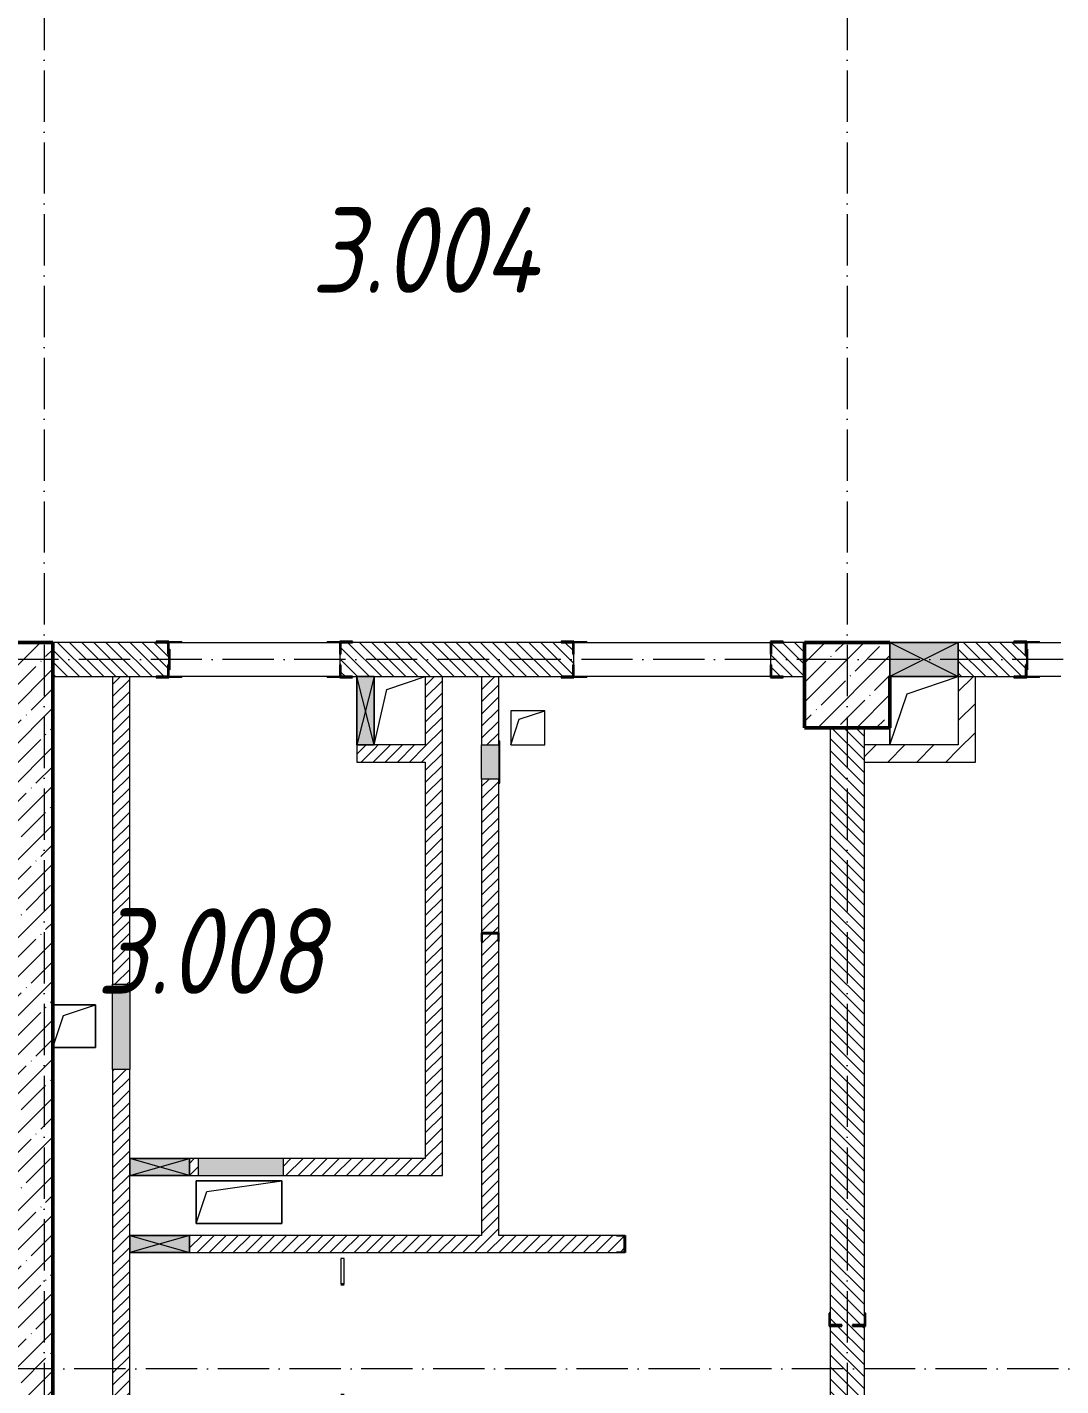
# Model space of a CAD drawing. Header units: millimetres. Extents: x -213536 to 1564669, y -45299 to 942238.
# Drawn here: x 155579 to 161629, y 517847 to 525797 of the extents above; entities that cross this region are included whole.
import ezdxf

# ---------------------------------------------------------------- set-up
doc = ezdxf.new("R2010")
doc.units = ezdxf.units.MM
doc.linetypes.add('50_200_ШТРИХ_1Т_ш5_п1_п1_', pattern=[700, 500, -100, 0, -100])
for name, color, linetype, lineweight in [('A-DETL-GENF-OTLN', 7, 'Continuous', 9), ('A-DOOR-OPNG-MCUT', 7, 'Continuous', 35), ('A-FLOR-____-OTLN', 7, 'Continuous', 9), ('A-GENM-____-MCUT', 7, 'Continuous', 25), ('A-GENM-____-OTLN', 7, 'Continuous', 9), ('A-GENM-____-OTLN-1', 7, 'Continuous', 25), ('A-GLAZ-____-OTLN', 7, 'Continuous', 9), ('A-WALL-____-MCUT', 7, 'Continuous', 13), ('A-WALL-____-MCUT-2', 7, 'Continuous', 50), ('A-WALL-____-PATT-1', 7, 'Continuous', 9), ('A-WALL-FNSH-MCUT-1', 7, 'Continuous', 9), ('I-WALL-____-OTLN', 7, 'Continuous', 9), ('S-COLS-____-MCUT', 7, 'Continuous', 50), ('S-COLS-____-OTLN', 7, 'Continuous', 9), ('S-GRID-____-OTLN-1', 7, '50_200_ШТРИХ_1Т_ш5_п1_п1_', 9), ('Марки помещений', 7, 'Continuous', 9)]:
    doc.layers.add(name, color=color, linetype=linetype, lineweight=lineweight)
doc.layers.add('A-DOOR-____-OTLN-1', color=7, linetype='Continuous', lineweight=9, true_color=0xffffff)
doc.layers.add('A-GLAZ-____-OTLN-1', color=7, linetype='Continuous', lineweight=9, true_color=0xc0c0c0)
doc.styles.add('ISOCPEUR_I_2', font='isocpeui.ttf', dxfattribs={"width": 0.85, "height": 2.3})
pattern_1 = [(135, (142429.057, 459015.94), (-35.35534, -35.35534), [])]
pattern_2 = [(45, (142429.057, 459015.94), (-35.35534, 35.35534), [])]
pattern_3 = [(45, (142429.06, 459015.94), (-84.85281, 84.85281), [])]

# ---------------------------------------------------------------- blocks, each defined once
blk = doc.blocks.new('BSC_Колонна _Прямоугольная - 500х500-V31-АР1_План отверстий 3 этажа в осях 1-64_Ю-ЯЯ')
at = {"layer": 'S-COLS-____-OTLN'}
h = blk.add_hatch(dxfattribs=at)
h.set_pattern_fill('FP_38', color=256, style=0, pattern_type=2)
h.set_pattern_definition([(45, (-17950, -62931.04), (-114.04925, 114.04925), []), (45, (-17835.95, -62931.04), (-114.04925, 114.04925), [201.613, -40.323, 3.353, -36.97])])
h.paths.add_polyline_path([(-250, -250), (250, -250), (250, 250), (-250, 250), (-250, 50)], flags=0)
at = {"layer": 'S-COLS-____-MCUT'}
for p, q in [((250, 250), (-250, 250)), ((-250, 250), (-250, -250)), ((250, -250), (250, 50)), ((-250, -250), (250, -250))]:
    blk.add_line(p, q, dxfattribs=at)
blk = doc.blocks.new('DOR_ДУ_распашная__1Ст_Прямоугольная_ШЕР - Вн_650х2100h_Кабинки С_у-18405741-АР1_План отверстий 3 этажа в осях 1-64_Ю-ЯЯ')
at = {"layer": 'A-DOOR-OPNG-MCUT'}
for p, q in [((-325, -10), (-325, 10)), ((325, 10), (325, -10))]:
    blk.add_line(p, q, dxfattribs=at)
blk = doc.blocks.new('154_Стойка_СКБ_Уголок - СМ-2480_200-28346303-АР1_План отверстий 3 этажа в осях 1-64_Ю-ЯЯ')
at = {"layer": 'A-GENM-____-MCUT'}
for p, q in [((125, 156), (125, 81)), ((200, 156), (125, 156)), ((125, 81), (131, 81)), ((131, 81), (131, 150)), ((131, 150), (200, 150)), ((200, 150), (200, 156)), ((131, 19), (125, 19)), ((125, 19), (125, -56)), ((131, -50), (131, 19)), ((125, -56), (200, -56)), ((200, -50), (131, -50)), ((200, -56), (200, -50))]:
    blk.add_line(p, q, dxfattribs=at)
blk = doc.blocks.new('Стойка_Влож_Полоса боковая - Полоса-V164-АР1_План отверстий 3 этажа в осях 1-64_Ю-ЯЯ')
at = {"layer": 'A-GENM-____-OTLN'}
for p, q in [((-5, 60), (0, 60)), ((-5, -60), (-5, 60)), ((0, 31), (0, -31)), ((0, -60), (-5, -60))]:
    blk.add_line(p, q, dxfattribs=at)
blk = doc.blocks.new('154_Стойка_СКБ_Уголок - СМ-2180_200-28268025-АР1_План отверстий 3 этажа в осях 1-64_Ю-ЯЯ')
at = {"layer": 'A-GENM-____-MCUT'}
for p, q in [((125, 156), (125, 81)), ((200, 156), (125, 156)), ((125, 81), (131, 81)), ((131, 81), (131, 150)), ((131, 150), (200, 150)), ((200, 150), (200, 156)), ((131, 19), (125, 19)), ((125, 19), (125, -56)), ((131, -50), (131, 19)), ((125, -56), (200, -56)), ((200, -50), (131, -50)), ((200, -56), (200, -50))]:
    blk.add_line(p, q, dxfattribs=at)
blk = doc.blocks.new('Стойка_Влож_Уголок_Опорный - Уголок-28213941-АР1_План отверстий 3 этажа в осях 1-64_Ю-ЯЯ')
at = {"layer": 'A-GENM-____-OTLN'}
for p, q in [((-212, -6), (-212, 0)), ((0, 0), (0, -6)), ((-212, -75), (-212, -6)), ((-212, -6), (-206, -6)), ((-212, -75), (-206, -75)), ((-6, -6), (0, -6)), ((-6, -75), (0, -75)), ((0, -6), (0, -75))]:
    blk.add_line(p, q, dxfattribs=at)
blk = doc.blocks.new('Стойка_Влож_Полоса боковая - Полоса-28213942-АР1_План отверстий 3 этажа в осях 1-64_Ю-ЯЯ')
at = {"layer": 'A-GENM-____-OTLN'}
for p, q in [((-5, 60), (0, 60)), ((-5, -60), (-5, 60)), ((0, -60), (-5, -60))]:
    blk.add_line(p, q, dxfattribs=at)
blk = doc.blocks.new('Фахверк_СКБ_Уголок - 200_3960_зеркало-28268689-АР1_План отверстий 3 этажа в осях 1-64_Ю-ЯЯ')
at = {"layer": 'A-GENM-____-MCUT'}
for p, q in [((200, 156), (125, 156)), ((125, 156), (125, 81)), ((125, 81), (131, 81)), ((131, 81), (131, 150)), ((131, 150), (200, 150)), ((200, 150), (200, 156)), ((131, 19), (125, 19)), ((125, 19), (125, -56)), ((131, -50), (131, 19)), ((125, -56), (200, -56)), ((200, -50), (131, -50)), ((200, -56), (200, -50))]:
    blk.add_line(p, q, dxfattribs=at)
blk = doc.blocks.new('Фахверк_СКБ_Уголок - 200_3550-28187522-АР1_План отверстий 3 этажа в осях 1-64_Ю-ЯЯ')
at = {"layer": 'A-GENM-____-MCUT'}
for p, q in [((125, 156), (50, 156)), ((50, 156), (50, 150)), ((50, 150), (119, 150)), ((119, 150), (119, 81)), ((119, 81), (125, 81)), ((125, 81), (125, 156)), ((125, 19), (119, 19)), ((119, 19), (119, -50)), ((125, -56), (125, 19)), ((119, -50), (50, -50)), ((50, -50), (50, -56)), ((50, -56), (125, -56))]:
    blk.add_line(p, q, dxfattribs=at)
blk = doc.blocks.new('154_Фахверк_СКБ_Швеллер - Тип_100_3960-28336563-АР1_План отверстий 3 этажа в осях 1-64_Ю-ЯЯ')
at = {"layer": 'A-GENM-____-MCUT'}
for p, q in [((125, 50), (175, 50)), ((125, -50), (125, 50)), ((128, 47), (128, -47)), ((175, 47), (128, 47)), ((175, 50), (175, 47)), ((175, -50), (125, -50)), ((128, -47), (175, -47)), ((175, -47), (175, -50))]:
    blk.add_line(p, q, dxfattribs=at)
blk = doc.blocks.new('154_Фахверк_СКБ_Швеллер - Тип_100_3960-28737914-АР1_План отверстий 3 этажа в осях 1-64_Ю-ЯЯ')
at = {"layer": 'A-GENM-____-MCUT'}
for p, q in [((175, 50), (125, 50)), ((125, 50), (125, -50)), ((128, 47), (175, 47)), ((128, -47), (128, 47)), ((175, 47), (175, 50)), ((125, -50), (175, -50)), ((175, -47), (128, -47)), ((175, -50), (175, -47))]:
    blk.add_line(p, q, dxfattribs=at)
blk = doc.blocks.new('AR_Отверстие Ниша - Лючок-32402626-АР1_План отверстий 3 этажа в осях 1-64_Ю-ЯЯ')
at = {"layer": 'A-GLAZ-____-OTLN'}
blk.add_hatch(color=256, dxfattribs=at).paths.add_polyline_path([(100, 50), (-100, 50), (-100, -50), (100, -50), (100, 33.2)], flags=0)
for p, q in [((-100, 50), (100, 50)), ((-100, -50), (-100, 50)), ((100, 50), (100, -50)), ((100, -50), (-100, -50))]:
    blk.add_line(p, q, dxfattribs=at)
blk = doc.blocks.new('Л_Общий_Лючок - Лючок-29753268-АР1_План отверстий 3 этажа в осях 1-64_Ю-ЯЯ')
at = {"layer": 'A-GLAZ-____-OTLN-1'}
blk.add_hatch(color=256, dxfattribs=at).paths.add_polyline_path([(-24, -6), (224, -6), (224, 0), (-24, 0)], flags=0)
at = {"layer": 'A-GLAZ-____-OTLN'}
for p, q in [((-24, 0), (-24, -6)), ((224, 0), (224, -6)), ((-24, -6), (224, -6))]:
    blk.add_line(p, q, dxfattribs=at)
blk = doc.blocks.new('AR_Отверстие Ниша - Лючок-32402650-АР1_План отверстий 3 этажа в осях 1-64_Ю-ЯЯ')
at = {"layer": 'A-GLAZ-____-OTLN'}
blk.add_hatch(color=256, dxfattribs=at).paths.add_polyline_path([(-250, 50), (-250, -50), (250, -50), (250, 50)], flags=0)
for p, q in [((250, 50), (-250, 50)), ((-250, 50), (-250, -50)), ((250, -50), (250, 50)), ((-250, -50), (250, -50))]:
    blk.add_line(p, q, dxfattribs=at)
blk = doc.blocks.new('AR_Отверстие Ниша - Лючок-32402598-АР1_План отверстий 3 этажа в осях 1-64_Ю-ЯЯ')
at = {"layer": 'A-GLAZ-____-OTLN'}
blk.add_hatch(color=256, dxfattribs=at).paths.add_polyline_path([(250, 50), (-250, 50), (-250, -50), (250, -50)], flags=0)
for p, q in [((-250, 50), (250, 50)), ((-250, -50), (-250, 50)), ((250, 50), (250, -50)), ((250, -50), (-250, -50))]:
    blk.add_line(p, q, dxfattribs=at)
blk = doc.blocks.new('AR_Отверстие прямоугольное _в плите_ - AR_Отверстие прямоугольное _в плите_-30458064-АР1_План отверстий 3 этажа в осях 1-64_Ю-ЯЯ')
at = {"layer": 'A-GENM-____-OTLN'}
for p, q in [((125, 125), (-125, 125)), ((-62.5, 62.5), (125, 125)), ((125, -125), (125, 125)), ((-125, -125), (-62.5, 62.5)), ((-125, -125), (125, -125))]:
    blk.add_line(p, q, dxfattribs=at)
blk = doc.blocks.new('AR_Отверстие прямоугольное _в плите_ - AR_Отверстие прямоугольное _в плите_-30459257-АР1_План отверстий 3 этажа в осях 1-64_Ю-ЯЯ')
at = {"layer": 'A-GENM-____-OTLN'}
for p, q in [((250, 125), (-250, 125)), ((-250, 125), (-250, -125)), ((-187.5, 62.5), (250, 125)), ((250, -125), (250, 125)), ((-250, -125), (-187.5, 62.5)), ((-250, -125), (250, -125))]:
    blk.add_line(p, q, dxfattribs=at)
blk = doc.blocks.new('AR_Отверстие прямоугольное _в плите_ - AR_Отверстие прямоугольное _в плите_-30459207-АР1_План отверстий 3 этажа в осях 1-64_Ю-ЯЯ')
at = {"layer": 'A-GENM-____-OTLN'}
for p, q in [((100, 100), (-100, 100)), ((-100, 100), (-100, -100)), ((-50, 50), (100, 100)), ((100, -100), (100, 100)), ((-100, -100), (-50, 50)), ((-100, -100), (100, -100))]:
    blk.add_line(p, q, dxfattribs=at)
blk = doc.blocks.new('AR_Отверстие прямоугольное _в плите_ - AR_Отверстие прямоугольное _в плите_-30459211-АР1_План отверстий 3 этажа в осях 1-64_Ю-ЯЯ')
at = {"layer": 'A-GENM-____-OTLN'}
for p, q in [((-100, 100), (200, 200)), ((-200, -200), (-100, 100)), ((-200, -100), (-200, -200))]:
    blk.add_line(p, q, dxfattribs=at)
blk = doc.blocks.new('AR_Отверстие прямоугольное _в плите_ - AR_Отверстие прямоугольное _в плите_-30552629-АР1_План отверстий 3 этажа в осях 1-64_Ю-ЯЯ')
at = {"layer": 'A-GENM-____-OTLN'}
for p, q in [((-75, 125), (150, 200)), ((-150, -200), (-75, 125))]:
    blk.add_line(p, q, dxfattribs=at)
blk = doc.blocks.new('AR_Отверстие прямоугольное _в стене__БезПР - AR_Отверстие прямоугольное _в стене__БезПР-36788626-АР1_План отверстий 3 этажа в осях 1-64_Ю-ЯЯ')
at = {"layer": 'A-GLAZ-____-OTLN'}
blk.add_hatch(color=256, dxfattribs=at).paths.add_polyline_path([(200, -50), (200, 50), (-200, 50), (-200, -50)], flags=0)
at = {"layer": 'A-DETL-GENF-OTLN'}
for p, q in [((-200, -50), (-200, 50)), ((-200, 50), (200, 50)), ((200, 50), (-200, -50)), ((-200, 50), (200, -50)), ((200, 50), (-200, 50)), ((-200, 50), (-200, -50)), ((200, 50), (200, -50)), ((200, -50), (200, 50)), ((200, -50), (-200, -50)), ((-200, -50), (200, -50))]:
    blk.add_line(p, q, dxfattribs=at)
at = {"layer": 'A-GLAZ-____-OTLN'}
blk.add_line((200, 50), (-200, 50), dxfattribs=at)
blk = doc.blocks.new('AR_Отверстие прямоугольное _в стене__БезПР - AR_Отверстие прямоугольное _в стене__БезПР-36428632-АР1_План отверстий 3 этажа в осях 1-64_Ю-ЯЯ')
at = {"layer": 'A-GLAZ-____-OTLN'}
blk.add_hatch(color=256, dxfattribs=at).paths.add_polyline_path([(200, -100), (200, 100), (-200, 100), (-200, -100)], flags=0)
at = {"layer": 'A-DETL-GENF-OTLN'}
for p, q in [((-200, -100), (-200, 100)), ((-200, 100), (200, 100)), ((200, 100), (-200, -100)), ((-200, 100), (200, -100)), ((200, 100), (-200, 100)), ((-200, 100), (-200, -100)), ((200, 100), (200, -100)), ((200, -100), (200, 100)), ((200, -100), (-200, -100)), ((-200, -100), (200, -100))]:
    blk.add_line(p, q, dxfattribs=at)
at = {"layer": 'A-GLAZ-____-OTLN'}
blk.add_line((200, 100), (-200, 100), dxfattribs=at)
blk = doc.blocks.new('AR_Отверстие прямоугольное _в стене__БезПР - AR_Отверстие прямоугольное _в стене__БезПР-36427791-АР1_План отверстий 3 этажа в осях 1-64_Ю-ЯЯ')
at = {"layer": 'A-GLAZ-____-OTLN'}
blk.add_hatch(color=256, dxfattribs=at).paths.add_polyline_path([(175, -50), (175, 50), (-175, 50), (-175, -50)], flags=0)
at = {"layer": 'A-DETL-GENF-OTLN'}
for p, q in [((-175, -50), (-175, 50)), ((-175, 50), (175, 50)), ((175, 50), (-175, -50)), ((-175, 50), (175, -50)), ((175, 50), (-175, 50)), ((-175, 50), (-175, -50)), ((175, 50), (175, -50)), ((175, -50), (175, 50)), ((175, -50), (-175, -50)), ((-175, -50), (175, -50))]:
    blk.add_line(p, q, dxfattribs=at)
at = {"layer": 'A-GLAZ-____-OTLN'}
blk.add_line((175, 50), (-175, 50), dxfattribs=at)

msp = doc.modelspace()

# ---------------------------------------------------------------- hatches: boundary and pattern name
at = {"layer": 'A-WALL-____-PATT-1'}
h = msp.add_hatch(dxfattribs=at)
h.set_pattern_fill('FP_12', color=256, style=0, pattern_type=2)
h.set_pattern_definition([(45, (142429.06, 459015.94), (-114.04925, 114.04925), []), (45, (142543.1, 459015.94), (-114.04925, 114.04925), [201.612, -40.322, 3.353, -36.97])])
h.paths.add_polyline_path([(155479.1, 514697), (155729.1, 514697), (155729.1, 522197), (155479.1, 522197), (155479.1, 516239.4)], flags=0)
h = msp.add_hatch(dxfattribs=at)
h.set_pattern_fill('FP_9', color=256, style=0, pattern_type=2)
h.set_pattern_definition(pattern_1)
h.paths.add_polyline_path([(160129.1, 521997), (160129.1, 522197), (159935.1, 522197), (159935.1, 522128), (159929.1, 522128), (159929.1, 522066), (159935.1, 522066), (159935.1, 521997), (160089.7, 521997)], flags=0)
h.paths.add_polyline_path([(156334.1, 521997), (156403.1, 521997), (156403.1, 522066), (156409.1, 522066), (156409.1, 522128), (156403.1, 522128), (156403.1, 522197), (155729.1, 522197), (155729.1, 521997)], flags=0)
h.paths.add_polyline_path([(157415.1, 521997), (158773.1, 521997), (158773.1, 522066), (158779.1, 522066), (158779.1, 522128), (158773.1, 522128), (158773.1, 522197), (157415.1, 522197), (157415.1, 522128), (157409.1, 522128), (157409.1, 522066), (157415.1, 522066)], flags=0)
h = msp.add_hatch(dxfattribs=at)
h.set_pattern_fill('FP_9', color=256, style=0, pattern_type=2)
h.set_pattern_definition(pattern_1)
h.paths.add_polyline_path([(161354.1, 521997), (161423.1, 521997), (161423.1, 522066), (161429.1, 522066), (161429.1, 522128), (161423.1, 522128), (161423.1, 522197), (161029.1, 522197), (161029.1, 521997)], flags=0)
h = msp.add_hatch(dxfattribs=at)
h.set_pattern_fill('FP_8', color=256, style=0, pattern_type=2)
h.set_pattern_definition(pattern_2)
h.paths.add_polyline_path([(156079.1, 514447), (156179.1, 514447), (156179.1, 515057), (156079.1, 515057)], flags=0)
h.paths.add_polyline_path([(156179.1, 515457), (156179.1, 516477), (156176.1, 516477), (156176.1, 516524), (156082.1, 516524), (156082.1, 516477), (156079.1, 516477), (156079.1, 515457), (156103.2, 515457)], flags=0)
h.paths.add_polyline_path([(156176.1, 516527), (156179.1, 516527), (156179.1, 517017), (156079.1, 517017), (156079.1, 516527), (156128.8, 516527)], flags=0)
h.paths.add_polyline_path([(156179.1, 517317), (156179.1, 519697), (156079.1, 519697), (156079.1, 517317), (156147.7, 517317)], flags=0)
h.paths.add_polyline_path([(156079.1, 520197), (156179.1, 520197), (156179.1, 521997), (156079.1, 521997)], flags=0)
h = msp.add_hatch(dxfattribs=at)
h.set_pattern_fill('FP_8', color=256, style=0, pattern_type=2)
h.set_pattern_definition(pattern_2)
h.paths.add_polyline_path([(157909.1, 519177), (158009.1, 519177), (158009.1, 521997), (157909.1, 521997), (157909.1, 519468.4)], flags=0)
h = msp.add_hatch(dxfattribs=at)
h.set_pattern_fill('FP_8', color=256, style=0, pattern_type=2)
h.set_pattern_definition(pattern_2)
h.paths.add_polyline_path([(158322.2, 518727), (158339.1, 518727), (158339.1, 520447), (158336.1, 520447), (158336.1, 520494), (158242.1, 520494), (158242.1, 520447), (158239.1, 520447), (158239.1, 518727)], flags=0)
h.paths.add_polyline_path([(158322.2, 520497), (158339.1, 520497), (158339.1, 521397), (158239.1, 521397), (158239.1, 520497), (158242.1, 520497)], flags=0)
h.paths.add_polyline_path([(158339.1, 521597), (158339.1, 521997), (158239.1, 521997), (158239.1, 521597), (158322.2, 521597)], flags=0)
h = msp.add_hatch(dxfattribs=at)
h.set_pattern_fill('FP_7', color=256, style=0, pattern_type=2)
h.set_pattern_definition(pattern_3)
h.paths.add_polyline_path([(161129.1, 521497), (161129.1, 521997), (161029.1, 521997), (161029.1, 521497)], flags=0)
h = msp.add_hatch(dxfattribs=at)
h.set_pattern_fill('FP_9', color=256, style=0, pattern_type=2)
h.set_pattern_definition(pattern_1)
h.paths.add_polyline_path([(160279.1, 514697), (160479.1, 514697), (160479.1, 518197), (160410.1, 518197), (160410.1, 518203), (160479.1, 518203), (160479.1, 521697), (160279.1, 521697), (160279.1, 518203), (160348.1, 518203), (160348.1, 518197), (160279.1, 518197), (160279.1, 516239.4)], flags=0)
h = msp.add_hatch(dxfattribs=at)
h.set_pattern_fill('FP_8', color=256, style=0, pattern_type=2)
h.set_pattern_definition(pattern_2)
h.paths.add_polyline_path([(157609.1, 521497), (157609.1, 521597), (157509.1, 521597), (157509.1, 521497)], flags=0)
h = msp.add_hatch(dxfattribs=at)
h.set_pattern_fill('FP_8', color=256, style=0, pattern_type=2)
h.set_pattern_definition(pattern_2)
h.paths.add_polyline_path([(157909.1, 521497), (157909.1, 521597), (157609.1, 521597), (157609.1, 521497)], flags=0)
h = msp.add_hatch(dxfattribs=at)
h.set_pattern_fill('FP_7', color=256, style=0, pattern_type=2)
h.set_pattern_definition(pattern_3)
h.paths.add_polyline_path([(161029.1, 521497), (161029.1, 521597), (160479.1, 521597), (160479.1, 521497)], flags=0)
h = msp.add_hatch(dxfattribs=at)
h.set_pattern_fill('FP_8', color=256, style=0, pattern_type=2)
h.set_pattern_definition(pattern_2)
h.paths.add_polyline_path([(156554.7, 519077), (156579.1, 519077), (156579.1, 519177), (156529.1, 519177), (156529.1, 519077)], flags=0)
h.paths.add_polyline_path([(157079.1, 519077), (158009.1, 519077), (158009.1, 519177), (157079.1, 519177), (157079.1, 519129)], flags=0)
h = msp.add_hatch(dxfattribs=at)
h.set_pattern_fill('FP_8', color=256, style=0, pattern_type=2)
h.set_pattern_definition(pattern_2)
h.paths.add_polyline_path([(156554.7, 518627), (159029.1, 518627), (159029.1, 518630), (159076.1, 518630), (159076.1, 518724), (159029.1, 518724), (159029.1, 518727), (156529.1, 518727), (156529.1, 518627)], flags=0)

# ---------------------------------------------------------------- linework, layer by layer
at = {"layer": 'A-FLOR-____-OTLN'}
for p, q in [((160629.1, 521597), (160629.1, 521697)), ((155729.1, 520077), (155979.1, 520077)), ((155979.1, 520077), (155979.1, 519827)), ((155979.1, 519827), (155729.1, 519827)), ((156569.1, 519047), (157069.1, 519047)), ((156569.1, 518797), (156569.1, 519047)), ((157069.1, 519047), (157069.1, 518797)), ((157069.1, 518797), (156569.1, 518797))]:
    msp.add_line(p, q, dxfattribs=at)
at = {"layer": 'A-WALL-____-MCUT'}
for p, q in [((156334.1, 522197), (155729.1, 522197)), ((158704.1, 522197), (157484.1, 522197)), ((160129.1, 522197), (160004.1, 522197)), ((161354.1, 522197), (161029.1, 522197)), ((156409.1, 522066), (156409.1, 522128)), ((157409.1, 522128), (157409.1, 522066)), ((158779.1, 522066), (158779.1, 522128)), ((159929.1, 522128), (159929.1, 522066)), ((155729.1, 521997), (156334.1, 521997)), ((157484.1, 521997), (157509.1, 521997)), ((157609.1, 521997), (158704.1, 521997)), ((160004.1, 521997), (160129.1, 521997)), ((161029.1, 521997), (161354.1, 521997)), ((160279.1, 521697), (160279.1, 518272)), ((160479.1, 518272), (160479.1, 521697)), ((160279.1, 518197), (160279.1, 514697)), ((160479.1, 514697), (160479.1, 518197))]:
    msp.add_line(p, q, dxfattribs=at)
at = {"layer": 'A-WALL-____-MCUT-2'}
for p, q in [((155729.1, 522197), (155279.1, 522197)), ((155729.1, 514697), (155729.1, 522197))]:
    msp.add_line(p, q, dxfattribs=at)
at = {"layer": 'A-WALL-FNSH-MCUT-1'}
for p, q in [((156079.1, 521997), (156079.1, 520197)), ((156179.1, 520197), (156179.1, 521997)), ((157909.1, 521997), (157909.1, 521597)), ((158009.1, 519077), (158009.1, 521997)), ((158239.1, 521997), (158239.1, 521597)), ((158339.1, 521597), (158339.1, 521997)), ((161029.1, 521997), (161029.1, 521597)), ((161129.1, 521497), (161129.1, 521997)), ((157509.1, 521597), (157509.1, 521497)), ((157909.1, 521597), (157609.1, 521597)), ((161029.1, 521597), (160479.1, 521597)), ((157509.1, 521497), (157909.1, 521497)), ((157909.1, 521497), (157909.1, 519177)), ((160479.1, 521497), (161129.1, 521497)), ((158239.1, 521397), (158239.1, 520497)), ((158339.1, 520497), (158339.1, 521397)), ((158239.1, 520447), (158239.1, 518727)), ((158339.1, 518727), (158339.1, 520447)), ((156079.1, 519697), (156079.1, 517317)), ((156179.1, 519177), (156179.1, 519697)), ((156579.1, 519177), (156529.1, 519177)), ((157909.1, 519177), (157079.1, 519177)), ((156179.1, 518727), (156179.1, 519077)), ((156529.1, 519077), (156579.1, 519077)), ((157079.1, 519077), (158009.1, 519077)), ((158239.1, 518727), (156529.1, 518727)), ((159029.1, 518727), (158339.1, 518727)), ((156179.1, 517317), (156179.1, 518627)), ((156529.1, 518627), (159029.1, 518627)), ((157434.1, 518592), (157414.1, 518592)), ((157414.1, 518592), (157414.1, 518442)), ((157434.1, 518442), (157434.1, 518592))]:
    msp.add_line(p, q, dxfattribs=at)
at = {"layer": 'I-WALL-____-OTLN'}
for p, q in [((156409.1, 522197), (157409.1, 522197)), ((158779.1, 522197), (159929.1, 522197)), ((161429.1, 522197), (161629.1, 522197)), ((157409.1, 521997), (156409.1, 521997)), ((159929.1, 521997), (158779.1, 521997)), ((161629.1, 521997), (161429.1, 521997))]:
    msp.add_line(p, q, dxfattribs=at)
at = {"layer": 'S-GRID-____-OTLN-1', "color": 251, "ltscale": 0.6, "true_color": 0x636466}
for p, q in [((155679.1, 549908.8), (155679.1, 511907.5)), ((160379.1, 549908.8), (160379.1, 511907.5)), ((246503.5, 522097), (137760.3, 522097)), ((217909.1, 517947), (137760.3, 517947))]:
    msp.add_line(p, q, dxfattribs=at)

# ---------------------------------------------------------------- block references
at = {"layer": 'A-DOOR-____-OTLN-1', "rotation": 90.00000000000007}
msp.add_blockref('DOR_ДУ_распашная__1Ст_Прямоугольная_ШЕР - Вн_650х2100h_Кабинки С_у-18405741-АР1_План отверстий 3 этажа в осях 1-64_Ю-ЯЯ', (157424.1, 518117), dxfattribs=at)
at = {"layer": 'A-GENM-____-OTLN'}
for name, p, rotation in [('Стойка_Влож_Уголок_Опорный - Уголок-28213941-АР1_План отверстий 3 этажа в осях 1-64_Ю-ЯЯ', (156409.1, 522203), 89.99999999999955), ('Стойка_Влож_Полоса боковая - Полоса-28213942-АР1_План отверстий 3 этажа в осях 1-64_Ю-ЯЯ', (156409.1, 522097), 180), ('Стойка_Влож_Уголок_Опорный - Уголок-28213941-АР1_План отверстий 3 этажа в осях 1-64_Ю-ЯЯ', (157409.1, 521991), 269.9999999999995), ('Стойка_Влож_Уголок_Опорный - Уголок-28213941-АР1_План отверстий 3 этажа в осях 1-64_Ю-ЯЯ', (158779.1, 522203), 89.99999999999955), ('Стойка_Влож_Уголок_Опорный - Уголок-28213941-АР1_План отверстий 3 этажа в осях 1-64_Ю-ЯЯ', (161429.1, 522203), 89.99999999999955), ('Стойка_Влож_Полоса боковая - Полоса-V164-АР1_План отверстий 3 этажа в осях 1-64_Ю-ЯЯ', (161429.1, 522097), 180)]:
    msp.add_blockref(name, p, dxfattribs=dict(at, rotation=rotation))
for name, p in [('AR_Отверстие прямоугольное _в плите_ - AR_Отверстие прямоугольное _в плите_-30552629-АР1_План отверстий 3 этажа в осях 1-64_Ю-ЯЯ', (157759.1, 521797)), ('AR_Отверстие прямоугольное _в плите_ - AR_Отверстие прямоугольное _в плите_-30459211-АР1_План отверстий 3 этажа в осях 1-64_Ю-ЯЯ', (160829.1, 521797)), ('AR_Отверстие прямоугольное _в плите_ - AR_Отверстие прямоугольное _в плите_-30459207-АР1_План отверстий 3 этажа в осях 1-64_Ю-ЯЯ', (158509.1, 521697)), ('AR_Отверстие прямоугольное _в плите_ - AR_Отверстие прямоугольное _в плите_-30458064-АР1_План отверстий 3 этажа в осях 1-64_Ю-ЯЯ', (155854.1, 519952)), ('AR_Отверстие прямоугольное _в плите_ - AR_Отверстие прямоугольное _в плите_-30459257-АР1_План отверстий 3 этажа в осях 1-64_Ю-ЯЯ', (156819.1, 518922))]:
    msp.add_blockref(name, p, dxfattribs=at)
at = {"layer": 'A-GENM-____-OTLN-1'}
for name, p, rotation in [('154_Стойка_СКБ_Уголок - СМ-2180_200-28268025-АР1_План отверстий 3 этажа в осях 1-64_Ю-ЯЯ', (156534.1, 522147), 180), ('154_Стойка_СКБ_Уголок - СМ-2180_200-28268025-АР1_План отверстий 3 этажа в осях 1-64_Ю-ЯЯ', (158904.1, 522147), 180), ('154_Стойка_СКБ_Уголок - СМ-2480_200-28346303-АР1_План отверстий 3 этажа в осях 1-64_Ю-ЯЯ', (161554.1, 522147), 180), ('154_Фахверк_СКБ_Швеллер - Тип_100_3960-28737914-АР1_План отверстий 3 этажа в осях 1-64_Ю-ЯЯ', (158289.1, 520622), 270.0000000000001), ('154_Фахверк_СКБ_Швеллер - Тип_100_3960-28336563-АР1_План отверстий 3 этажа в осях 1-64_Ю-ЯЯ', (159204.1, 518677), 180), ('Фахверк_СКБ_Уголок - 200_3550-28187522-АР1_План отверстий 3 этажа в осях 1-64_Ю-ЯЯ', (160329.1, 518322), 269.9999999999999)]:
    msp.add_blockref(name, p, dxfattribs=dict(at, rotation=rotation))
for name, p in [('154_Стойка_СКБ_Уголок - СМ-2180_200-28268025-АР1_План отверстий 3 этажа в осях 1-64_Ю-ЯЯ', (157284.1, 522047)), ('Фахверк_СКБ_Уголок - 200_3960_зеркало-28268689-АР1_План отверстий 3 этажа в осях 1-64_Ю-ЯЯ', (159804.1, 522047))]:
    msp.add_blockref(name, p, dxfattribs=at)
at = {"layer": 'A-GLAZ-____-OTLN'}
for name, p in [('AR_Отверстие прямоугольное _в стене__БезПР - AR_Отверстие прямоугольное _в стене__БезПР-36428632-АР1_План отверстий 3 этажа в осях 1-64_Ю-ЯЯ', (160829.1, 522097)), ('AR_Отверстие прямоугольное _в стене__БезПР - AR_Отверстие прямоугольное _в стене__БезПР-36427791-АР1_План отверстий 3 этажа в осях 1-64_Ю-ЯЯ', (156354.1, 518677))]:
    msp.add_blockref(name, p, dxfattribs=at)
for name, p, rotation in [('AR_Отверстие прямоугольное _в стене__БезПР - AR_Отверстие прямоугольное _в стене__БезПР-36788626-АР1_План отверстий 3 этажа в осях 1-64_Ю-ЯЯ', (157559.1, 521797), 270.0000000000001), ('Л_Общий_Лючок - Лючок-29753268-АР1_План отверстий 3 этажа в осях 1-64_Ю-ЯЯ', (158339.1, 521397), 90.0000000000001), ('AR_Отверстие Ниша - Лючок-32402626-АР1_План отверстий 3 этажа в осях 1-64_Ю-ЯЯ', (158289.1, 521497), 270.0000000000001), ('AR_Отверстие Ниша - Лючок-32402598-АР1_План отверстий 3 этажа в осях 1-64_Ю-ЯЯ', (156129.1, 519947), 270.0000000000001), ('AR_Отверстие прямоугольное _в стене__БезПР - AR_Отверстие прямоугольное _в стене__БезПР-36427791-АР1_План отверстий 3 этажа в осях 1-64_Ю-ЯЯ', (156354.1, 519127), 180), ('AR_Отверстие Ниша - Лючок-32402650-АР1_План отверстий 3 этажа в осях 1-64_Ю-ЯЯ', (156829.1, 519127), 180)]:
    msp.add_blockref(name, p, dxfattribs=dict(at, rotation=rotation))
at = {"layer": 'S-COLS-____-OTLN'}
msp.add_blockref('BSC_Колонна _Прямоугольная - 500х500-V31-АР1_План отверстий 3 этажа в осях 1-64_Ю-ЯЯ', (160379.1, 521947), dxfattribs=at)

# ---------------------------------------------------------------- texts
at = {"layer": 'Марки помещений', "char_height": 500, "attachment_point": 1, "style": 'ISOCPEUR_I_2'}
for s, insert, width in [('3.004', (157241.5, 524742.7), 817.721), ('3.008', (155984, 520640.8), 785.654)]:
    msp.add_mtext(s, dxfattribs=dict(at, insert=insert, width=width))

doc.saveas('drawing.dxf')
